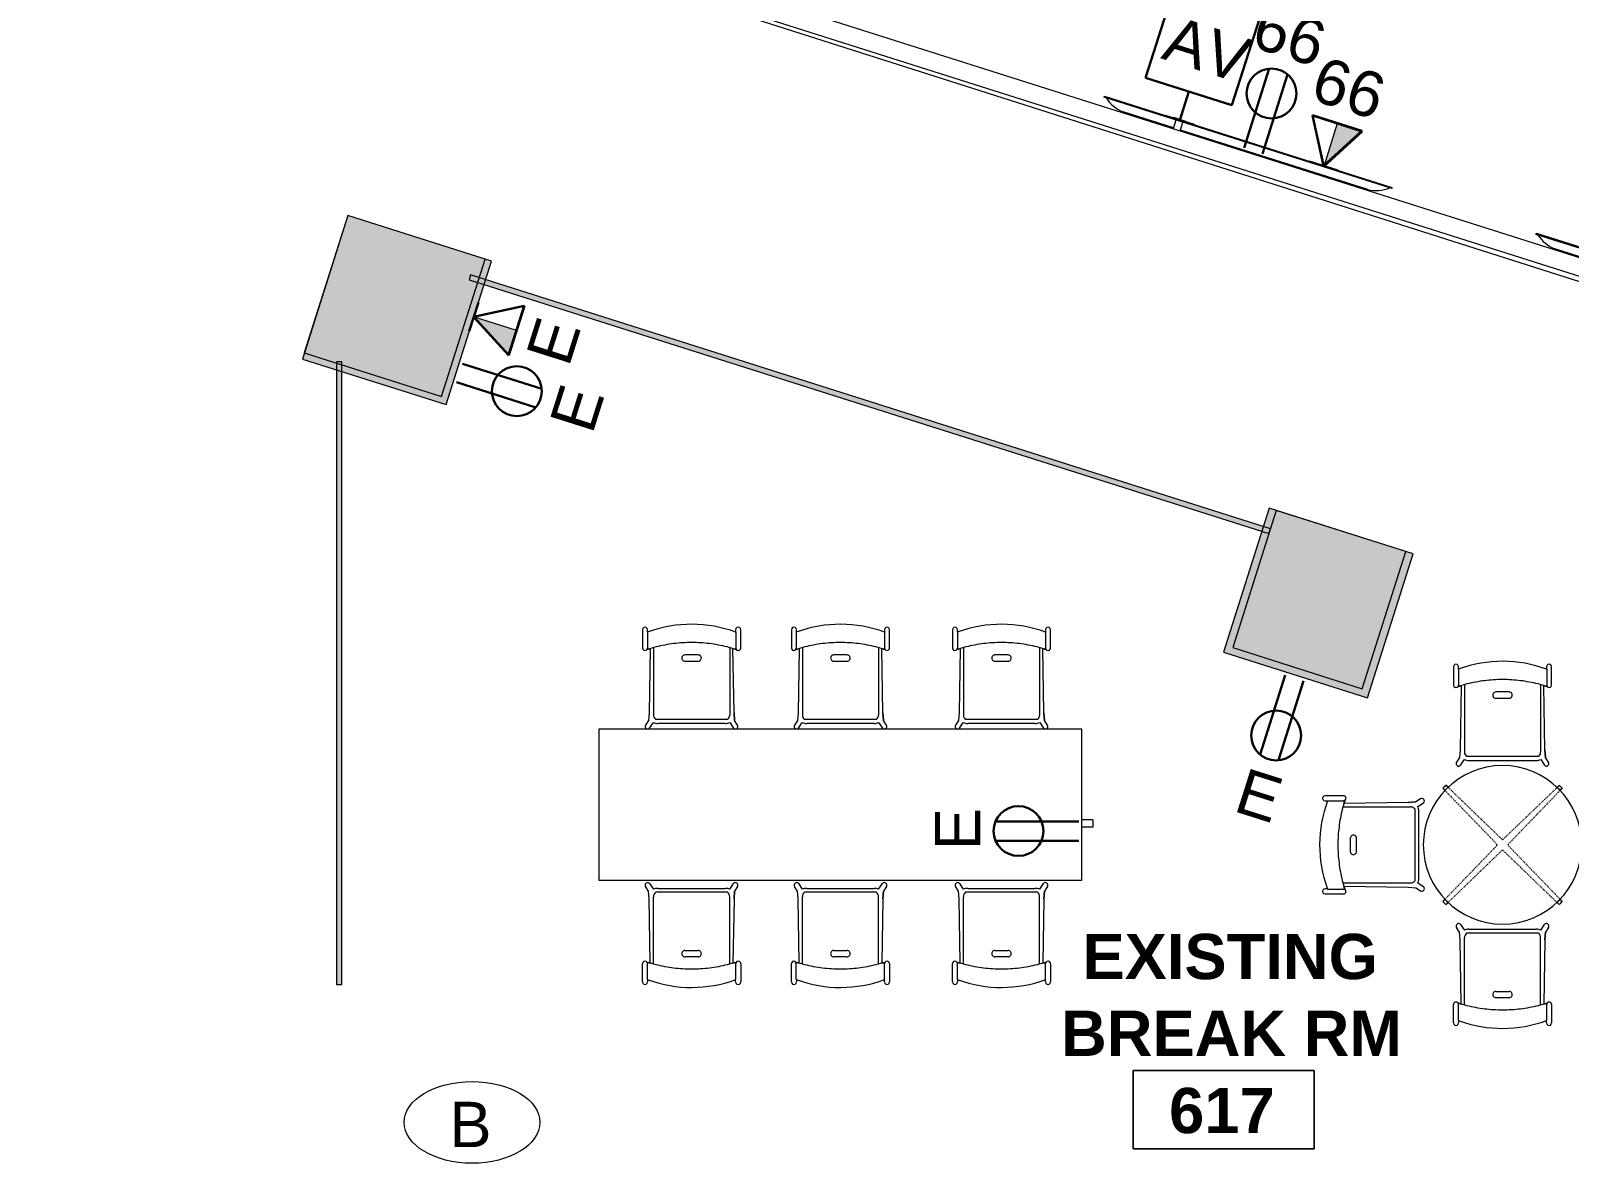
# Model space of a CAD drawing. Header units: inches. Extents: x 385 to 2249, y -1773 to -36.
# Drawn here: x 910.2 to 1215.8, y -876 to -651.1 of the extents above; entities that cross this region are included whole.
import ezdxf

# ---------------------------------------------------------------- set-up
doc = ezdxf.new("R2010")
doc.units = ezdxf.units.IN
doc.header["$MEASUREMENT"] = 0
doc.linetypes.add('Dash', pattern=[0.25, 0.125, -0.125])
for name, color, linetype, lineweight in [('A-ANNO-NOTE', 131, 'Continuous', 30), ('A-AREA-IDEN', 2, 'Continuous', 9), ('A-COLS', 52, 'Continuous', 13), ('A-DETL-THIN', 151, 'Continuous', 9), ('A-GLAZ-CURT', 52, 'Continuous', 13), ('E-ELEC-FIXT', 91, 'Continuous', 9), ('I-FURN', 30, 'Continuous', 9), ('I-FURN-HDLN', 30, 'Dash', 9), ('I-WALL', 2, 'Continuous', 13), ('Q-CASE', 31, 'Continuous', 9), ('Q-SPCQ', 91, 'Continuous', 13), ('Q-SPCQ-IDEN', 132, 'Continuous', 9)]:
    doc.layers.add(name, color=color, linetype=linetype, lineweight=lineweight)
doc.styles.add('Arial', font='arial.ttf', dxfattribs={"height": 9})
doc.styles.add('Swis721 Lt BT', font='swissl.ttf', dxfattribs={"height": 9})
doc.styles.add('Swis721 Lt BT_B', font='', dxfattribs={"height": 9})
doc.styles.get('Swis721 Lt BT_B').set_extended_font_data('Swis721 Lt BT', bold=True)

# ---------------------------------------------------------------- blocks, each defined once
blk = doc.blocks.new('Columns 4 - Columns 4-5092899-Level 6 POWER _ SIGNAL')
at = {"layer": 'A-COLS', "color": 8, "lineweight": 20}
for p, q in [((974.66, -688.23), (965.82, -715.45)), ((1001.88, -697.07), (974.66, -688.23)), ((993.03, -724.29), (1001.88, -697.07)), ((965.82, -715.45), (993.03, -724.29))]:
    blk.add_line(p, q, dxfattribs=at)
blk = doc.blocks.new('Columns 5 - Columns 4-5092933-Level 6 POWER _ SIGNAL')
at = {"layer": 'A-COLS', "color": 8, "lineweight": 20}
for p, q in [((1157.78, -746.41), (1148.95, -773.59)), ((1183.46, -754.76), (1157.78, -746.41)), ((1174.63, -781.93), (1183.46, -754.76)), ((1148.95, -773.59), (1174.63, -781.93))]:
    blk.add_line(p, q, dxfattribs=at)
blk = doc.blocks.new('Table-Coffee-Teknion-BBCTC_Cosmos_Round-R2013 - 17 3_4_ High-5188478-Level 6 POWER _ SIGNAL')
at = {"layer": 'I-FURN'}
for p, q in [((-11.85, 11.25), (-11.44, 10.83)), ((-10.81, 11.45), (-11.24, 11.86)), ((11.24, 11.86), (10.81, 11.45)), ((11.44, 10.83), (11.85, 11.25)), ((-11.44, -10.83), (-11.85, -11.25)), ((-11.24, -11.86), (-10.81, -11.45)), ((10.82, -11.45), (11.24, -11.86)), ((11.81, -11.29), (11.41, -10.86))]:
    blk.add_line(p, q, dxfattribs=at)
for radius, start, end in [(15.75, 0, 180), (16.34, 133.4535, 136.4655), (15.75, 133.359, 136.5603), (15.75, 43.4397, 46.635), (16.34, 43.5345, 46.5404), (15.75, 180, 360), (16.34, 223.5345, 226.5404), (15.75, 223.4397, 226.635), (15.75, 313.3594, 316.3973), (16.34, 313.4535, 316.3027)]:
    blk.add_arc((0, 0), radius, start, end, dxfattribs=at)
at = {"layer": 'I-FURN-HDLN'}
for p, q in [((-1.13, 0.14), (-11.85, 11.25)), ((-11.24, 11.86), (-0.14, 1.13)), ((0.14, 1.13), (11.24, 11.86)), ((11.85, 11.25), (1.13, 0.14)), ((-11.85, -11.25), (-1.13, -0.13)), ((-0.14, -1.13), (-11.24, -11.86)), ((11.24, -11.86), (0.14, -1.14)), ((1.14, -0.14), (11.81, -11.29))]:
    blk.add_line(p, q, dxfattribs=at)
for centre, start, end in [((-1.29, 0), 319.2979, 41.4043), ((0, 1.29), 228.5957, 311.4043), ((1.29, 0), 138.6476, 223.7627), ((0, -1.29), 47.5735, 131.4196)]:
    blk.add_arc(centre, 0.206, start, end, dxfattribs=at)
blk = doc.blocks.new('HermanMiller_Collection_Air-Chair_SideChair_NoArms - No Arms-5205259-Level 6 POWER _ SIGNAL')
at = {"layer": 'I-FURN'}
for p, q in [((-5.68, 9.75), (-9.31, 9.75)), ((-9.31, 8.75), (-8.85, 8.75)), ((-9.31, 8.75), (-8.81, 8.75)), ((-8.84, 8.77), (-5.42, 8.77)), ((-5.8, 7.57), (6.45, 7.57)), ((-5.42, 8.77), (-5.68, 8.77)), ((-5.57, 8.22), (-5.42, 8.77)), ((7.17, 8.43), (-5.57, 8.22)), ((6.45, 7.57), (7.62, 7.57)), ((8.69, 8.54), (7.17, 8.43)), ((7.17, 8.43), (8.69, 8.54)), ((8.49, 7.13), (8.49, -7.13)), ((9.64, 9.14), (8.69, 8.54)), ((9.08, 7.59), (10.24, 8.35)), ((9.27, -6.7), (9.27, 6.7)), ((-4.32, 1.3), (-4.32, -1.3)), ((-3.07, -1.32), (-3.07, 1.32)), ((-8.85, -8.75), (-9.31, -8.75)), ((-8.84, -8.77), (-5.42, -8.77)), ((-5.8, -7.57), (6.45, -7.57)), ((-5.68, -8.77), (-5.42, -8.77)), ((-5.42, -8.77), (-5.57, -8.22)), ((-5.57, -8.22), (7.17, -8.43)), ((6.45, -7.57), (7.62, -7.57)), ((7.17, -8.43), (8.69, -8.54)), ((8.69, -8.54), (9.64, -9.14)), ((10.24, -8.35), (9.08, -7.59)), ((-9.31, -9.75), (-5.68, -9.75))]:
    blk.add_line(p, q, dxfattribs=at)
for centre, radius, start, end in [((-9.31, 9.25), 0.5, 90, 270.1396), ((-5.68, 9.26), 0.492, 270, 90), ((9.91, 8.72), 0.5, 311.8715, 122.6899), ((14.84, 0), 25.25, 159.7239, 199.9201), ((7.62, 6.48), 1.09, 36.581, 90.0885), ((7.77, 6.85), 1.51, 354.3907, 29.6995), ((-3.69, 1.32), 0.625, 360, 182.1509), ((-3.69, -1.32), 0.625, 177.8491, 360), ((-9.31, -9.25), 0.5, 89.8604, 270), ((14.83, 0), 25.24, 199.9201, 200.2762), ((-5.68, -9.26), 0.492, 270, 90), ((7.62, -6.48), 1.09, 269.9026, 323.4112), ((7.77, -6.85), 1.51, 330.3005, 5.6093), ((9.91, -8.72), 0.5, 237.3101, 48.1285)]:
    blk.add_arc(centre, radius, start, end, dxfattribs=at)
blk.add_open_spline([(-5.42, 8.77), (-5.6, 8.2), (-5.92, 7.07), (-6.43, 4.75), (-6.8, 1.79), (-6.8, -1.79), (-6.43, -4.75), (-5.92, -7.07), (-5.6, -8.2), (-5.42, -8.77)], degree=3, knots=[-1, -1, -1, -1, -0.9, -0.8, -0.6, -0.4, -0.2, -0.1, 0, 0, 0, 0], dxfattribs=at)
blk = doc.blocks.new('HermanMiller_Collection_Air-Chair_SideChair_NoArms - No Arms-5206828-Level 6 POWER _ SIGNAL')
at = {"layer": 'I-FURN'}
for p, q in [((-9.31, 9.75), (-5.68, 9.75)), ((-8.85, 8.75), (-9.31, 8.75)), ((-8.84, 8.77), (-5.42, 8.77)), ((-5.8, 7.57), (6.45, 7.57)), ((-5.68, 8.77), (-5.42, 8.77)), ((-5.42, 8.77), (-5.57, 8.22)), ((-5.57, 8.22), (7.17, 8.43)), ((6.45, 7.57), (7.62, 7.57)), ((7.17, 8.43), (8.69, 8.54)), ((8.49, -7.13), (8.49, 7.13)), ((8.69, 8.54), (9.64, 9.14)), ((10.24, 8.35), (9.08, 7.59)), ((9.27, 6.7), (9.27, -6.7)), ((-4.32, -1.3), (-4.32, 1.3)), ((-3.07, 1.32), (-3.07, -1.32)), ((-9.31, -8.75), (-8.85, -8.75)), ((-9.31, -8.75), (-8.81, -8.75)), ((-8.84, -8.77), (-5.42, -8.77)), ((-5.8, -7.57), (6.45, -7.57)), ((-5.42, -8.77), (-5.68, -8.77)), ((-5.57, -8.22), (-5.42, -8.77)), ((7.17, -8.43), (-5.57, -8.22)), ((6.45, -7.57), (7.62, -7.57)), ((8.69, -8.54), (7.17, -8.43)), ((7.17, -8.43), (8.69, -8.54)), ((9.64, -9.14), (8.69, -8.54)), ((9.08, -7.59), (10.24, -8.35)), ((-5.68, -9.75), (-9.31, -9.75))]:
    blk.add_line(p, q, dxfattribs=at)
for centre, radius, start, end in [((-9.31, 9.25), 0.5, 90, 270.1396), ((-5.68, 9.26), 0.492, 270, 90), ((9.91, 8.72), 0.5, 311.8715, 122.6899), ((14.84, 0), 25.25, 160.0799, 200.2761), ((14.83, 0), 25.24, 159.7238, 160.0799), ((7.62, 6.48), 1.09, 36.5888, 90.0974), ((7.77, 6.85), 1.51, 354.3907, 29.6995), ((-3.69, 1.32), 0.625, 0, 182.1509), ((-3.69, -1.32), 0.625, 177.8491, 0), ((-9.31, -9.25), 0.5, 89.8604, 270), ((-5.68, -9.26), 0.492, 270, 90), ((7.62, -6.48), 1.09, 269.9115, 323.419), ((7.77, -6.85), 1.51, 330.3005, 5.6093), ((9.91, -8.72), 0.5, 237.3101, 48.1285)]:
    blk.add_arc(centre, radius, start, end, dxfattribs=at)
blk.add_open_spline([(-5.42, -8.77), (-5.6, -8.2), (-5.92, -7.07), (-6.43, -4.75), (-6.8, -1.79), (-6.8, 1.79), (-6.43, 4.75), (-5.92, 7.07), (-5.6, 8.2), (-5.42, 8.77)], degree=3, knots=[-1, -1, -1, -1, -0.9, -0.8, -0.6, -0.4, -0.2, -0.1, 0, 0, 0, 0], dxfattribs=at)
blk = doc.blocks.new('System Panel - Glazed-5320588-Level 6 POWER _ SIGNAL')
at = {"layer": 'A-GLAZ-CURT', "lineweight": 9}
blk.add_hatch(color=7, dxfattribs=at).paths.add_polyline_path([(61.84, 1.75), (-59.94, 1.75), (-60.26, 0.75), (61.84, 0.75)], flags=0)
at = {"layer": 'A-GLAZ-CURT', "color": 8, "lineweight": 20}
for p, q in [((61.84, 1.75), (-61.84, 1.75)), ((-61.84, 1.75), (-61.84, 0.75)), ((-61.84, 0.75), (61.84, 0.75)), ((61.84, 0.75), (61.84, 1.75))]:
    blk.add_line(p, q, dxfattribs=at)
blk = doc.blocks.new('System Panel - Glazed-5321162-Level 6 POWER _ SIGNAL')
at = {"layer": 'A-GLAZ-CURT', "lineweight": 9}
blk.add_hatch(color=7, dxfattribs=at).paths.add_polyline_path([(83.36, 0.75), (83.36, 1.75), (-83.36, 1.75), (-83.36, 0.75), (31.24, 0.75)], flags=0)
at = {"layer": 'A-GLAZ-CURT', "color": 8, "lineweight": 20}
for p, q in [((83.36, 1.75), (-83.36, 1.75)), ((-83.36, 1.75), (-83.36, 0.75)), ((-83.36, 0.75), (83.36, 0.75)), ((83.36, 0.75), (83.36, 1.75))]:
    blk.add_line(p, q, dxfattribs=at)
blk = doc.blocks.new('Casework 14 - Casework 12-5497765-Level 6 POWER _ SIGNAL')
at = {"layer": 'Q-CASE'}
for p, q in [((1140.89, -789.75), (1044.89, -789.75)), ((1044.89, -789.75), (1044.89, -819.75)), ((1140.89, -819.75), (1140.89, -789.75)), ((1044.89, -819.75), (1140.89, -819.75))]:
    blk.add_line(p, q, dxfattribs=at)
blk = doc.blocks.new('A-Flat_Screen_TV - OLED 65B6P 65_-V29-Level 6 POWER _ SIGNAL')
at = {"layer": 'Q-SPCQ', "lineweight": 9}
for p, q in [((-30, 0.19), (30, 0.19)), ((-30, 0.19), (-30, 0)), ((30, 0), (-30, 0)), ((-29.94, 0), (-29.94, -0.06)), ((-25.5, 1.81), (12.81, 1.81)), ((14.31, 1.81), (25.5, 1.81)), ((29.94, -0.06), (29.94, 0)), ((30, 0), (30, 0.19)), ((29.94, -0.06), (-29.94, -0.06))]:
    blk.add_line(p, q, dxfattribs=at)
for centre, start, end in [((-24.9, -5.58), 94.6372, 128.9656), ((24.9, -5.58), 51.0344, 85.3628)]:
    blk.add_arc(centre, 7.41, start, end, dxfattribs=at)
blk = doc.blocks.new('A-Flat_Screen_TV - OLED 65B6P 65_-V30-Level 6 POWER _ SIGNAL')
at = {"layer": 'Q-SPCQ', "lineweight": 9}
for p, q in [((-30, 0.19), (30, 0.19)), ((-30, 0.19), (-30, 0)), ((30, 0), (-30, 0)), ((-29.94, 0), (-29.94, -0.06)), ((-25.5, 1.81), (13.53, 1.81)), ((15.03, 1.81), (25.5, 1.81)), ((29.94, -0.06), (29.94, 0)), ((30, 0), (30, 0.19)), ((29.94, -0.06), (-29.94, -0.06))]:
    blk.add_line(p, q, dxfattribs=at)
for centre, start, end in [((-24.9, -5.58), 94.6372, 128.9656), ((24.9, -5.58), 51.0344, 85.3628)]:
    blk.add_arc(centre, 7.41, start, end, dxfattribs=at)
blk = doc.blocks.new('Columns 46 - Columns 4-5528514-Level 6 POWER _ SIGNAL')
at = {"layer": 'A-COLS', "lineweight": 9}
blk.add_hatch(color=7, dxfattribs=at).paths.add_polyline_path([(993.9, -725.92), (1001.64, -702.11), (998.65, -701.14), (998.96, -700.19), (1001.95, -701.16), (1003.15, -697.48), (974.66, -688.23), (965.42, -716.67), (987.46, -723.83)], flags=0)
at = {"layer": 'A-COLS', "color": 8, "lineweight": 20}
for p, q in [((974.66, -688.23), (965.42, -716.67)), ((1003.15, -697.48), (974.66, -688.23)), ((993.9, -725.92), (1003.15, -697.48)), ((965.42, -716.67), (993.9, -725.92))]:
    blk.add_line(p, q, dxfattribs=at)
blk = doc.blocks.new('Columns 47 - Columns 4-5528526-Level 6 POWER _ SIGNAL')
at = {"layer": 'A-COLS', "lineweight": 9}
blk.add_hatch(color=7, dxfattribs=at).paths.add_polyline_path([(1175.63, -783.73), (1184.9, -755.23), (1156.36, -745.95), (1155.18, -749.58), (1156.6, -750.04), (1156.29, -750.99), (1154.87, -750.53), (1147.1, -774.46), (1166.54, -780.78)], flags=0)
at = {"layer": 'A-COLS', "color": 8, "lineweight": 20}
for p, q in [((1156.36, -745.95), (1147.1, -774.46)), ((1184.9, -755.23), (1156.36, -745.95)), ((1175.63, -783.73), (1184.9, -755.23)), ((1147.1, -774.46), (1175.63, -783.73))]:
    blk.add_line(p, q, dxfattribs=at)
blk = doc.blocks.new('PS - Junction Box _Wall Base_ - AV Box-5786065-Level 6 POWER _ SIGNAL')
at = {"layer": 'E-ELEC-FIXT'}
for p, q in [((1224.12, -696.23), (1223.56, -697.96)), ((1223.63, -695.68), (1223.59, -695.8)), ((1223.63, -695.68), (1226.25, -696.51)), ((1224.99, -698.42), (1225.54, -696.68)), ((1226.22, -696.63), (1226.25, -696.51))]:
    blk.add_line(p, q, dxfattribs=at)
blk = doc.blocks.new('PS - Power Device _Wall Base_ - Duplex-6037609-Level 6 POWER _ SIGNAL')
at = {"layer": 'E-ELEC-FIXT'}
for p, q in [((970.83, -912.76), (968.7, -912.76)), ((970.83, -912.76), (970.83, -914.26)), ((970.83, -914.26), (968.7, -914.26))]:
    blk.add_line(p, q, dxfattribs=at)
blk = doc.blocks.new('Room Tag - Room Name and Number-3379422-Level 6 POWER _ SIGNAL')
at = {"layer": 'A-AREA-IDEN'}
for p, q in [((-0.1881, -0.1636), (-0.1881, -0.0018)), ((-0.1881, -0.0018), (0.1869, -0.0018)), ((0.1869, -0.0018), (-0.1881, -0.0018)), ((-0.1881, -0.0018), (-0.1881, -0.1636)), ((0.1869, -0.0018), (0.1869, -0.1636)), ((0.1869, -0.1636), (0.1869, -0.0018)), ((0.1869, -0.1636), (-0.1881, -0.1636)), ((-0.1881, -0.1636), (0.1869, -0.1636))]:
    blk.add_line(p, q, dxfattribs=at)
blk = doc.blocks.new('Appliance_Specialty Equipment Tag - Standard-3515593-Level 6 POWER _ SIGNAL')
at = {"layer": 'Q-SPCQ-IDEN'}
blk.add_ellipse((-0.0499, 0.0037), major_axis=(-0.1406, 0), ratio=0.600473, dxfattribs=at)

msp = doc.modelspace()

# ---------------------------------------------------------------- hatches: boundary and pattern name
at = {"layer": 'A-ANNO-NOTE', "lineweight": 9}
for points in [[(1167.03, -677.99), (1174.65, -671.03), (1169.73, -669.47)], [(1005.07, -715.51), (1006.63, -710.6), (998.12, -707.89)]]:
    msp.add_hatch(color=256, dxfattribs=at).paths.add_polyline_path(points, flags=0)

# ---------------------------------------------------------------- linework, layer by layer
at = {"layer": 'A-ANNO-NOTE'}
for p, q in [((1137.1, -643.24), (1131.65, -660.4)), ((1148.81, -665.84), (1154.25, -648.68)), ((1151.22, -674.32), (1156.21, -658.57)), ((1151.22, -674.32), (1156.21, -658.57)), ((1154.87, -675.48), (1159.87, -659.73)), ((1131.65, -660.4), (1148.81, -665.84)), ((1138.42, -668.84), (1140.23, -663.12)), ((1141.28, -669.75), (1135.56, -667.93)), ((1167.01, -677.91), (1164.8, -667.84)), ((1164.8, -667.84), (1174.63, -670.96)), ((1167.03, -677.99), (1164.81, -667.91)), ((1164.81, -667.91), (1174.65, -671.03)), ((1167.01, -677.91), (1174.63, -670.96)), ((1167.03, -677.99), (1174.65, -671.03)), ((1169.87, -678.82), (1164.15, -677)), ((997.29, -710.74), (999.1, -705.02)), ((998.12, -707.89), (1008.19, -705.68)), ((998.19, -707.88), (1008.27, -705.66)), ((1008.19, -705.68), (1005.07, -715.51)), ((1008.27, -705.66), (1005.15, -715.49)), ((998.12, -707.89), (1005.07, -715.51)), ((998.19, -707.88), (1005.15, -715.49)), ((995.92, -717.2), (1011.67, -722.2)), ((995.92, -717.2), (1011.67, -722.2)), ((994.76, -720.86), (1010.51, -725.85)), ((1159.38, -779.03), (1154.39, -794.78)), ((1163.04, -780.18), (1158.04, -795.94)), ((1163.04, -780.18), (1158.04, -795.94)), ((1118.37, -808.09), (1101.84, -808.09)), ((1118.37, -808.09), (1101.84, -808.09)), ((1118.37, -811.92), (1101.84, -811.92))]:
    msp.add_line(p, q, dxfattribs=at)
at = {"layer": 'A-ANNO-NOTE', "lineweight": 9}
for p, q in [((1169.73, -669.47), (1167.03, -677.99)), ((1167.03, -677.99), (1174.65, -671.03)), ((1174.65, -671.03), (1169.73, -669.47)), ((998.12, -707.89), (1005.07, -715.51)), ((1006.63, -710.6), (998.12, -707.89)), ((1005.07, -715.51), (1006.63, -710.6))]:
    msp.add_line(p, q, dxfattribs=at)
at = {"layer": 'A-ANNO-NOTE'}
for centre in [(1156.66, -663.5), (1006.74, -722.65), (1157.59, -791.01), (1106.4, -810)]:
    msp.add_circle(centre, 4.95, dxfattribs=at)
at = {"layer": 'A-DETL-THIN'}
msp.add_line((1637.28, -834.65), (562.43, -491.87), dxfattribs=at)
at = {"layer": 'I-WALL'}
for p, q in [((1369.5, -744.27), (612.44, -504.06)), ((611.38, -507.4), (1371.78, -748.66))]:
    msp.add_line(p, q, dxfattribs=at)

# ---------------------------------------------------------------- block references
at = {"layer": 'A-AREA-IDEN', "xscale": 95.99999999999994, "yscale": 95.99999999999994, "zscale": 95.99999999999994}
msp.add_blockref('Room Tag - Room Name and Number-3379422-Level 6 POWER _ SIGNAL', (1147.21, -857.41), dxfattribs=at)
at = {"layer": 'A-COLS', "lineweight": 9}
for name, p, rotation in [('Columns 46 - Columns 4-5528514-Level 6 POWER _ SIGNAL', (-6.24, -6.28), 0.3967009999964257), ('Columns 4 - Columns 4-5092899-Level 6 POWER _ SIGNAL', (-6.24, -6.28), 0.3967009999964257), ('Columns 47 - Columns 4-5528526-Level 6 POWER _ SIGNAL', (-5.32, -7.95), 0.3967009999927507), ('Columns 5 - Columns 4-5092933-Level 6 POWER _ SIGNAL', (-5.32, -7.95), 0.3967009999927507)]:
    msp.add_blockref(name, p, dxfattribs=dict(at, rotation=rotation))
at = {"layer": 'A-GLAZ-CURT', "lineweight": 9}
for name, p, rotation in [('System Panel - Glazed-5321162-Level 6 POWER _ SIGNAL', (1076.46, -726.42), 342.3967009999924), ('System Panel - Glazed-5320588-Level 6 POWER _ SIGNAL', (970.18, -778.67), 269.9999999999999)]:
    msp.add_blockref(name, p, dxfattribs=dict(at, rotation=rotation))
at = {"layer": 'E-ELEC-FIXT'}
for name, p in [('PS - Junction Box _Wall Base_ - AV Box-5786065-Level 6 POWER _ SIGNAL', (-86.47, 27.44)), ('PS - Power Device _Wall Base_ - Duplex-6037609-Level 6 POWER _ SIGNAL', (150.32, 105))]:
    msp.add_blockref(name, p, dxfattribs=at)
at = {"layer": 'I-FURN'}
for name, p, rotation in [('HermanMiller_Collection_Air-Chair_SideChair_NoArms - No Arms-5205259-Level 6 POWER _ SIGNAL', (1041.45, -779.34), 270.000000000073), ('HermanMiller_Collection_Air-Chair_SideChair_NoArms - No Arms-5205259-Level 6 POWER _ SIGNAL', (1071.02, -779.34), 270.000000000073), ('HermanMiller_Collection_Air-Chair_SideChair_NoArms - No Arms-5205259-Level 6 POWER _ SIGNAL', (1103.02, -779.34), 270.000000000073), ('HermanMiller_Collection_Air-Chair_SideChair_NoArms - No Arms-5205259-Level 6 POWER _ SIGNAL', (1202.56, -786.7), 270.000000000073), ('Table-Coffee-Teknion-BBCTC_Cosmos_Round-R2013 - 17 3_4_ High-5188478-Level 6 POWER _ SIGNAL', (1202.56, -812.75), 90.00000000007317), ('HermanMiller_Collection_Air-Chair_SideChair_NoArms - No Arms-5206828-Level 6 POWER _ SIGNAL', (1041.45, -830.66), 89.9999999999264), ('HermanMiller_Collection_Air-Chair_SideChair_NoArms - No Arms-5206828-Level 6 POWER _ SIGNAL', (1071.02, -830.66), 89.9999999999264), ('HermanMiller_Collection_Air-Chair_SideChair_NoArms - No Arms-5206828-Level 6 POWER _ SIGNAL', (1103.02, -830.66), 89.9999999999264), ('HermanMiller_Collection_Air-Chair_SideChair_NoArms - No Arms-5206828-Level 6 POWER _ SIGNAL', (1202.56, -838.79), 90.00000000007341)]:
    msp.add_blockref(name, p, dxfattribs=dict(at, rotation=rotation))
msp.add_blockref('HermanMiller_Collection_Air-Chair_SideChair_NoArms - No Arms-5205259-Level 6 POWER _ SIGNAL', (1176.63, -812.75), dxfattribs=at)
at = {"layer": 'Q-CASE'}
msp.add_blockref('Casework 14 - Casework 12-5497765-Level 6 POWER _ SIGNAL', (-21.88, 0), dxfattribs=at)
at = {"layer": 'Q-SPCQ', "lineweight": 9, "rotation": 162.3967009999995}
for name, p in [('A-Flat_Screen_TV - OLED 65B6P 65_-V30-Level 6 POWER _ SIGNAL', (1152.03, -673.16)), ('A-Flat_Screen_TV - OLED 65B6P 65_-V29-Level 6 POWER _ SIGNAL', (1237.82, -700.38))]:
    msp.add_blockref(name, p, dxfattribs=at)
at = {"layer": 'Q-SPCQ-IDEN', "xscale": 95.99999999999994, "yscale": 95.99999999999994, "zscale": 95.99999999999994}
msp.add_blockref('Appliance_Specialty Equipment Tag - Standard-3515593-Level 6 POWER _ SIGNAL', (1002.62, -868.23), dxfattribs=at)

# ---------------------------------------------------------------- texts
at = {"layer": 'A-ANNO-NOTE', "lineweight": 9, "char_height": 9, "attachment_point": 1, "style": 'Swis721 Lt BT'}
for s, insert, width, rotation in [('66', (1154.96, -645.52), 16.362, 342.3967), ('AV', (1137.23, -647.91), 18.18, 342.3967), ('66', (1166.74, -656.01), 16.362, 342.3967), ('E', (1008.44, -715.33), 9.393, 72.3967), ('E', (1013.11, -728.69), 9.393, 72.3967), ('E', (1151.55, -797.37), 9.393, 342.3967), ('E', (1089.78, -813.83), 9.393, 90)]:
    msp.add_mtext(s, dxfattribs=dict(at, insert=insert, width=width, rotation=rotation))
at = {"layer": 'A-AREA-IDEN', "char_height": 9, "attachment_point": 1, "style": 'Swis721 Lt BT_B'}
for s, insert, width in [('EXISTING', (1119.1, -830.42), 68.175), ('BREAK RM', (1114.85, -845.67), 78.174), ('617', (1136.31, -861.01), 25.452)]:
    msp.add_mtext(s, dxfattribs=dict(at, insert=insert, width=width))
at = {"layer": 'Q-SPCQ-IDEN', "insert": (993.33, -863.78), "char_height": 9, "width": 10.302, "attachment_point": 1, "style": 'Arial'}
msp.add_mtext('B', dxfattribs=at)

doc.saveas('drawing.dxf')
